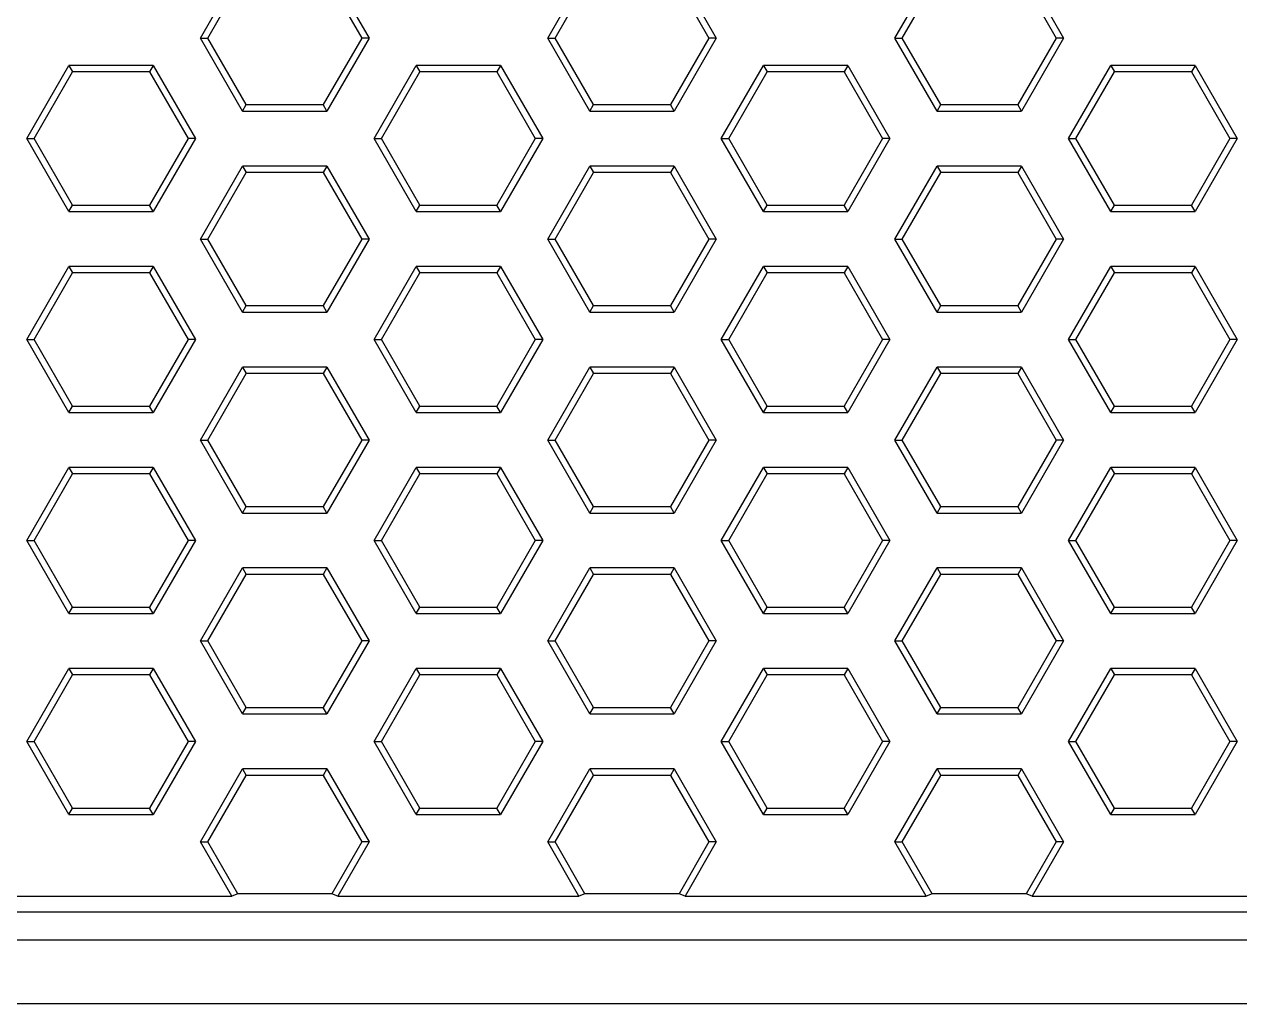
# Model space of a CAD drawing. Header units: inches. Extents: x 0.1 to 21.8, y 1.5 to 18.3.
# Drawn here: x 7.716 to 8.764, y 1.513 to 2.357 of the extents above; entities that cross this region are included whole.
import ezdxf

# ---------------------------------------------------------------- set-up
doc = ezdxf.new("R2010")
doc.units = ezdxf.units.IN
doc.header["$MEASUREMENT"] = 0
doc.layers.add('Honeycomb', color=7, linetype='Continuous', true_color=0xffffff)

msp = doc.modelspace()

# ---------------------------------------------------------------- linework, layer by layer
at = {"layer": 'Honeycomb', "color": 250, "linetype": 'Continuous'}
for p, q in [((7.868213, 2.345463), (7.904538, 2.408379)), ((7.874571, 2.345463), (7.907717, 2.402873)), ((7.974009, 2.402873), (8.007154, 2.345463)), ((7.977187, 2.408379), (8.013512, 2.345463)), ((8.167408, 2.345463), (8.203733, 2.408379)), ((8.173766, 2.345463), (8.206912, 2.402873)), ((8.273204, 2.402873), (8.30635, 2.345463)), ((8.276382, 2.408379), (8.312707, 2.345463)), ((8.466604, 2.345463), (8.502928, 2.408379)), ((8.472961, 2.345463), (8.506107, 2.402873)), ((8.572399, 2.402873), (8.605545, 2.345463)), ((8.575577, 2.408379), (8.611902, 2.345463)), ((7.904538, 2.282547), (7.868213, 2.345463)), ((7.868213, 2.345463), (7.874571, 2.345463)), ((7.907717, 2.288053), (7.874571, 2.345463)), ((8.007154, 2.345463), (7.974009, 2.288053)), ((8.013512, 2.345463), (7.977187, 2.282547)), ((8.013512, 2.345463), (8.007154, 2.345463)), ((8.203733, 2.282547), (8.167408, 2.345463)), ((8.167408, 2.345463), (8.173766, 2.345463)), ((8.206912, 2.288053), (8.173766, 2.345463)), ((8.30635, 2.345463), (8.273204, 2.288053)), ((8.312707, 2.345463), (8.276382, 2.282547)), ((8.312707, 2.345463), (8.30635, 2.345463)), ((8.502928, 2.282547), (8.466604, 2.345463)), ((8.466604, 2.345463), (8.472961, 2.345463)), ((8.506107, 2.288053), (8.472961, 2.345463)), ((8.605545, 2.345463), (8.572399, 2.288053)), ((8.611902, 2.345463), (8.575577, 2.282547)), ((8.611902, 2.345463), (8.605545, 2.345463)), ((7.718616, 2.258854), (7.754941, 2.32177)), ((7.724973, 2.258854), (7.758119, 2.316264)), ((7.754941, 2.32177), (7.758119, 2.316264)), ((7.82759, 2.32177), (7.754941, 2.32177)), ((7.824411, 2.316264), (7.758119, 2.316264)), ((7.82759, 2.32177), (7.824411, 2.316264)), ((7.824411, 2.316264), (7.857557, 2.258854)), ((7.82759, 2.32177), (7.863914, 2.258854)), ((8.017811, 2.258854), (8.054136, 2.32177)), ((8.024168, 2.258854), (8.057314, 2.316264)), ((8.054136, 2.32177), (8.057314, 2.316264)), ((8.126785, 2.32177), (8.054136, 2.32177)), ((8.123606, 2.316264), (8.057314, 2.316264)), ((8.126785, 2.32177), (8.123606, 2.316264)), ((8.123606, 2.316264), (8.156752, 2.258854)), ((8.126785, 2.32177), (8.163109, 2.258854)), ((8.317006, 2.258854), (8.353331, 2.32177)), ((8.323363, 2.258854), (8.356509, 2.316264)), ((8.353331, 2.32177), (8.356509, 2.316264)), ((8.42598, 2.32177), (8.353331, 2.32177)), ((8.422801, 2.316264), (8.356509, 2.316264)), ((8.42598, 2.32177), (8.422801, 2.316264)), ((8.422801, 2.316264), (8.455947, 2.258854)), ((8.42598, 2.32177), (8.462305, 2.258854)), ((8.616201, 2.258854), (8.652526, 2.32177)), ((8.622559, 2.258854), (8.655704, 2.316264)), ((8.652526, 2.32177), (8.655704, 2.316264)), ((8.725175, 2.32177), (8.652526, 2.32177)), ((8.721996, 2.316264), (8.655704, 2.316264)), ((8.725175, 2.32177), (8.721996, 2.316264)), ((8.721996, 2.316264), (8.755142, 2.258854)), ((8.725175, 2.32177), (8.7615, 2.258854)), ((7.904538, 2.282547), (7.907717, 2.288053)), ((7.907717, 2.288053), (7.974009, 2.288053)), ((7.977187, 2.282547), (7.974009, 2.288053)), ((8.203733, 2.282547), (8.206912, 2.288053)), ((8.206912, 2.288053), (8.273204, 2.288053)), ((8.276382, 2.282547), (8.273204, 2.288053)), ((8.502928, 2.282547), (8.506107, 2.288053)), ((8.506107, 2.288053), (8.572399, 2.288053)), ((8.575577, 2.282547), (8.572399, 2.288053)), ((7.904538, 2.282547), (7.977187, 2.282547)), ((8.203733, 2.282547), (8.276382, 2.282547)), ((8.502928, 2.282547), (8.575577, 2.282547)), ((7.754941, 2.195938), (7.718616, 2.258854)), ((7.718616, 2.258854), (7.724973, 2.258854)), ((7.758119, 2.201444), (7.724973, 2.258854)), ((7.857557, 2.258854), (7.824411, 2.201444)), ((7.863914, 2.258854), (7.82759, 2.195938)), ((7.863914, 2.258854), (7.857557, 2.258854)), ((8.054136, 2.195938), (8.017811, 2.258854)), ((8.017811, 2.258854), (8.024168, 2.258854)), ((8.057314, 2.201444), (8.024168, 2.258854)), ((8.156752, 2.258854), (8.123606, 2.201444)), ((8.163109, 2.258854), (8.126785, 2.195938)), ((8.163109, 2.258854), (8.156752, 2.258854)), ((8.353331, 2.195938), (8.317006, 2.258854)), ((8.317006, 2.258854), (8.323363, 2.258854)), ((8.356509, 2.201444), (8.323363, 2.258854)), ((8.455947, 2.258854), (8.422801, 2.201444)), ((8.462305, 2.258854), (8.42598, 2.195938)), ((8.462305, 2.258854), (8.455947, 2.258854)), ((8.652526, 2.195938), (8.616201, 2.258854)), ((8.616201, 2.258854), (8.622559, 2.258854)), ((8.655704, 2.201444), (8.622559, 2.258854)), ((8.755142, 2.258854), (8.721996, 2.201444)), ((8.7615, 2.258854), (8.725175, 2.195938)), ((8.7615, 2.258854), (8.755142, 2.258854)), ((7.868213, 2.172245), (7.904538, 2.235161)), ((7.904538, 2.235161), (7.907717, 2.229655)), ((7.977187, 2.235161), (7.904538, 2.235161)), ((7.977187, 2.235161), (7.974009, 2.229655)), ((7.977187, 2.235161), (8.013512, 2.172245)), ((8.167408, 2.172245), (8.203733, 2.235161)), ((8.203733, 2.235161), (8.206912, 2.229655)), ((8.276382, 2.235161), (8.203733, 2.235161)), ((8.276382, 2.235161), (8.273204, 2.229655)), ((8.276382, 2.235161), (8.312707, 2.172245)), ((8.466604, 2.172245), (8.502928, 2.235161)), ((8.502928, 2.235161), (8.506107, 2.229655)), ((8.575577, 2.235161), (8.502928, 2.235161)), ((8.575577, 2.235161), (8.572399, 2.229655)), ((8.575577, 2.235161), (8.611902, 2.172245)), ((7.874571, 2.172245), (7.907717, 2.229655)), ((7.974009, 2.229655), (7.907717, 2.229655)), ((7.974009, 2.229655), (8.007154, 2.172245)), ((8.173766, 2.172245), (8.206912, 2.229655)), ((8.273204, 2.229655), (8.206912, 2.229655)), ((8.273204, 2.229655), (8.30635, 2.172245)), ((8.472961, 2.172245), (8.506107, 2.229655)), ((8.572399, 2.229655), (8.506107, 2.229655)), ((8.572399, 2.229655), (8.605545, 2.172245)), ((7.754941, 2.195938), (7.758119, 2.201444)), ((7.758119, 2.201444), (7.824411, 2.201444)), ((7.82759, 2.195938), (7.824411, 2.201444)), ((8.054136, 2.195938), (8.057314, 2.201444)), ((8.057314, 2.201444), (8.123606, 2.201444)), ((8.126785, 2.195938), (8.123606, 2.201444)), ((8.353331, 2.195938), (8.356509, 2.201444)), ((8.356509, 2.201444), (8.422801, 2.201444)), ((8.42598, 2.195938), (8.422801, 2.201444)), ((8.652526, 2.195938), (8.655704, 2.201444)), ((8.655704, 2.201444), (8.721996, 2.201444)), ((8.725175, 2.195938), (8.721996, 2.201444)), ((7.754941, 2.195938), (7.82759, 2.195938)), ((8.054136, 2.195938), (8.126785, 2.195938)), ((8.353331, 2.195938), (8.42598, 2.195938)), ((8.652526, 2.195938), (8.725175, 2.195938)), ((7.904538, 2.109329), (7.868213, 2.172245)), ((7.868213, 2.172245), (7.874571, 2.172245)), ((7.907717, 2.114834), (7.874571, 2.172245)), ((8.007154, 2.172245), (7.974009, 2.114834)), ((8.013512, 2.172245), (7.977187, 2.109329)), ((8.013512, 2.172245), (8.007154, 2.172245)), ((8.203733, 2.109329), (8.167408, 2.172245)), ((8.167408, 2.172245), (8.173766, 2.172245)), ((8.206912, 2.114834), (8.173766, 2.172245)), ((8.30635, 2.172245), (8.273204, 2.114834)), ((8.312707, 2.172245), (8.276382, 2.109329)), ((8.312707, 2.172245), (8.30635, 2.172245)), ((8.502928, 2.109329), (8.466604, 2.172245)), ((8.466604, 2.172245), (8.472961, 2.172245)), ((8.506107, 2.114834), (8.472961, 2.172245)), ((8.605545, 2.172245), (8.572399, 2.114834)), ((8.611902, 2.172245), (8.575577, 2.109329)), ((8.611902, 2.172245), (8.605545, 2.172245)), ((7.718616, 2.085636), (7.754941, 2.148552)), ((7.754941, 2.148552), (7.758119, 2.143046)), ((7.82759, 2.148552), (7.754941, 2.148552)), ((7.82759, 2.148552), (7.824411, 2.143046)), ((7.82759, 2.148552), (7.863914, 2.085636)), ((8.017811, 2.085636), (8.054136, 2.148552)), ((8.054136, 2.148552), (8.057314, 2.143046)), ((8.126785, 2.148552), (8.054136, 2.148552)), ((8.126785, 2.148552), (8.123606, 2.143046)), ((8.126785, 2.148552), (8.163109, 2.085636)), ((8.317006, 2.085636), (8.353331, 2.148552)), ((8.353331, 2.148552), (8.356509, 2.143046)), ((8.42598, 2.148552), (8.353331, 2.148552)), ((8.42598, 2.148552), (8.422801, 2.143046)), ((8.42598, 2.148552), (8.462305, 2.085636)), ((8.616201, 2.085636), (8.652526, 2.148552)), ((8.652526, 2.148552), (8.655704, 2.143046)), ((8.725175, 2.148552), (8.652526, 2.148552)), ((8.725175, 2.148552), (8.721996, 2.143046)), ((8.725175, 2.148552), (8.7615, 2.085636)), ((7.724973, 2.085636), (7.758119, 2.143046)), ((7.824411, 2.143046), (7.758119, 2.143046)), ((7.824411, 2.143046), (7.857557, 2.085636)), ((8.024168, 2.085636), (8.057314, 2.143046)), ((8.123606, 2.143046), (8.057314, 2.143046)), ((8.123606, 2.143046), (8.156752, 2.085636)), ((8.323363, 2.085636), (8.356509, 2.143046)), ((8.422801, 2.143046), (8.356509, 2.143046)), ((8.422801, 2.143046), (8.455947, 2.085636)), ((8.622559, 2.085636), (8.655704, 2.143046)), ((8.721996, 2.143046), (8.655704, 2.143046)), ((8.721996, 2.143046), (8.755142, 2.085636)), ((7.904538, 2.109329), (7.907717, 2.114834)), ((7.904538, 2.109329), (7.977187, 2.109329)), ((7.907717, 2.114834), (7.974009, 2.114834)), ((7.977187, 2.109329), (7.974009, 2.114834)), ((8.203733, 2.109329), (8.206912, 2.114834)), ((8.203733, 2.109329), (8.276382, 2.109329)), ((8.206912, 2.114834), (8.273204, 2.114834)), ((8.276382, 2.109329), (8.273204, 2.114834)), ((8.502928, 2.109329), (8.506107, 2.114834)), ((8.502928, 2.109329), (8.575577, 2.109329)), ((8.506107, 2.114834), (8.572399, 2.114834)), ((8.575577, 2.109329), (8.572399, 2.114834)), ((7.754941, 2.02272), (7.718616, 2.085636)), ((7.718616, 2.085636), (7.724973, 2.085636)), ((7.758119, 2.028225), (7.724973, 2.085636)), ((7.857557, 2.085636), (7.824411, 2.028225)), ((7.863914, 2.085636), (7.82759, 2.02272)), ((7.863914, 2.085636), (7.857557, 2.085636)), ((8.054136, 2.02272), (8.017811, 2.085636)), ((8.017811, 2.085636), (8.024168, 2.085636)), ((8.057314, 2.028225), (8.024168, 2.085636)), ((8.156752, 2.085636), (8.123606, 2.028225)), ((8.163109, 2.085636), (8.126785, 2.02272)), ((8.163109, 2.085636), (8.156752, 2.085636)), ((8.353331, 2.02272), (8.317006, 2.085636)), ((8.317006, 2.085636), (8.323363, 2.085636)), ((8.356509, 2.028225), (8.323363, 2.085636)), ((8.455947, 2.085636), (8.422801, 2.028225)), ((8.462305, 2.085636), (8.42598, 2.02272)), ((8.462305, 2.085636), (8.455947, 2.085636)), ((8.652526, 2.02272), (8.616201, 2.085636)), ((8.616201, 2.085636), (8.622559, 2.085636)), ((8.655704, 2.028225), (8.622559, 2.085636)), ((8.755142, 2.085636), (8.721996, 2.028225)), ((8.7615, 2.085636), (8.725175, 2.02272)), ((8.7615, 2.085636), (8.755142, 2.085636)), ((7.868213, 1.999027), (7.904538, 2.061943)), ((7.874571, 1.999027), (7.907717, 2.056437)), ((7.904538, 2.061943), (7.907717, 2.056437)), ((7.977187, 2.061943), (7.904538, 2.061943)), ((7.974009, 2.056437), (7.907717, 2.056437)), ((7.977187, 2.061943), (7.974009, 2.056437)), ((7.974009, 2.056437), (8.007154, 1.999027)), ((7.977187, 2.061943), (8.013512, 1.999027)), ((8.167408, 1.999027), (8.203733, 2.061943)), ((8.173766, 1.999027), (8.206912, 2.056437)), ((8.203733, 2.061943), (8.206912, 2.056437)), ((8.276382, 2.061943), (8.203733, 2.061943)), ((8.273204, 2.056437), (8.206912, 2.056437)), ((8.276382, 2.061943), (8.273204, 2.056437)), ((8.273204, 2.056437), (8.30635, 1.999027)), ((8.276382, 2.061943), (8.312707, 1.999027)), ((8.466604, 1.999027), (8.502928, 2.061943)), ((8.472961, 1.999027), (8.506107, 2.056437)), ((8.502928, 2.061943), (8.506107, 2.056437)), ((8.575577, 2.061943), (8.502928, 2.061943)), ((8.572399, 2.056437), (8.506107, 2.056437)), ((8.575577, 2.061943), (8.572399, 2.056437)), ((8.572399, 2.056437), (8.605545, 1.999027)), ((8.575577, 2.061943), (8.611902, 1.999027)), ((7.754941, 2.02272), (7.758119, 2.028225)), ((7.754941, 2.02272), (7.82759, 2.02272)), ((7.758119, 2.028225), (7.824411, 2.028225)), ((7.82759, 2.02272), (7.824411, 2.028225)), ((8.054136, 2.02272), (8.057314, 2.028225)), ((8.054136, 2.02272), (8.126785, 2.02272)), ((8.057314, 2.028225), (8.123606, 2.028225)), ((8.126785, 2.02272), (8.123606, 2.028225)), ((8.353331, 2.02272), (8.356509, 2.028225)), ((8.353331, 2.02272), (8.42598, 2.02272)), ((8.356509, 2.028225), (8.422801, 2.028225)), ((8.42598, 2.02272), (8.422801, 2.028225)), ((8.652526, 2.02272), (8.655704, 2.028225)), ((8.652526, 2.02272), (8.725175, 2.02272)), ((8.655704, 2.028225), (8.721996, 2.028225)), ((8.725175, 2.02272), (8.721996, 2.028225)), ((7.904538, 1.936111), (7.868213, 1.999027)), ((7.868213, 1.999027), (7.874571, 1.999027)), ((7.907717, 1.941616), (7.874571, 1.999027)), ((8.007154, 1.999027), (7.974009, 1.941616)), ((8.013512, 1.999027), (7.977187, 1.936111)), ((8.013512, 1.999027), (8.007154, 1.999027)), ((8.203733, 1.936111), (8.167408, 1.999027)), ((8.167408, 1.999027), (8.173766, 1.999027)), ((8.206912, 1.941616), (8.173766, 1.999027)), ((8.30635, 1.999027), (8.273204, 1.941616)), ((8.312707, 1.999027), (8.276382, 1.936111)), ((8.312707, 1.999027), (8.30635, 1.999027)), ((8.502928, 1.936111), (8.466604, 1.999027)), ((8.466604, 1.999027), (8.472961, 1.999027)), ((8.506107, 1.941616), (8.472961, 1.999027)), ((8.605545, 1.999027), (8.572399, 1.941616)), ((8.611902, 1.999027), (8.575577, 1.936111)), ((8.611902, 1.999027), (8.605545, 1.999027)), ((7.718616, 1.912418), (7.754941, 1.975334)), ((7.724973, 1.912418), (7.758119, 1.969828)), ((7.754941, 1.975334), (7.758119, 1.969828)), ((7.82759, 1.975334), (7.754941, 1.975334)), ((7.824411, 1.969828), (7.758119, 1.969828)), ((7.82759, 1.975334), (7.824411, 1.969828)), ((7.824411, 1.969828), (7.857557, 1.912418)), ((7.82759, 1.975334), (7.863914, 1.912418)), ((8.017811, 1.912418), (8.054136, 1.975334)), ((8.024168, 1.912418), (8.057314, 1.969828)), ((8.054136, 1.975334), (8.057314, 1.969828)), ((8.126785, 1.975334), (8.054136, 1.975334)), ((8.123606, 1.969828), (8.057314, 1.969828)), ((8.126785, 1.975334), (8.123606, 1.969828)), ((8.123606, 1.969828), (8.156752, 1.912418)), ((8.126785, 1.975334), (8.163109, 1.912418)), ((8.317006, 1.912418), (8.353331, 1.975334)), ((8.323363, 1.912418), (8.356509, 1.969828)), ((8.353331, 1.975334), (8.356509, 1.969828)), ((8.42598, 1.975334), (8.353331, 1.975334)), ((8.422801, 1.969828), (8.356509, 1.969828)), ((8.42598, 1.975334), (8.422801, 1.969828)), ((8.422801, 1.969828), (8.455947, 1.912418)), ((8.42598, 1.975334), (8.462305, 1.912418)), ((8.616201, 1.912418), (8.652526, 1.975334)), ((8.622559, 1.912418), (8.655704, 1.969828)), ((8.652526, 1.975334), (8.655704, 1.969828)), ((8.725175, 1.975334), (8.652526, 1.975334)), ((8.721996, 1.969828), (8.655704, 1.969828)), ((8.725175, 1.975334), (8.721996, 1.969828)), ((8.721996, 1.969828), (8.755142, 1.912418)), ((8.725175, 1.975334), (8.7615, 1.912418)), ((7.904538, 1.936111), (7.907717, 1.941616)), ((7.907717, 1.941616), (7.974009, 1.941616)), ((7.977187, 1.936111), (7.974009, 1.941616)), ((8.203733, 1.936111), (8.206912, 1.941616)), ((8.206912, 1.941616), (8.273204, 1.941616)), ((8.276382, 1.936111), (8.273204, 1.941616)), ((8.502928, 1.936111), (8.506107, 1.941616)), ((8.506107, 1.941616), (8.572399, 1.941616)), ((8.575577, 1.936111), (8.572399, 1.941616)), ((7.904538, 1.936111), (7.977187, 1.936111)), ((8.203733, 1.936111), (8.276382, 1.936111)), ((8.502928, 1.936111), (8.575577, 1.936111)), ((7.754941, 1.849501), (7.718616, 1.912418)), ((7.718616, 1.912418), (7.724973, 1.912418)), ((7.758119, 1.855007), (7.724973, 1.912418)), ((7.857557, 1.912418), (7.824411, 1.855007)), ((7.863914, 1.912418), (7.82759, 1.849501)), ((7.863914, 1.912418), (7.857557, 1.912418)), ((8.054136, 1.849501), (8.017811, 1.912418)), ((8.017811, 1.912418), (8.024168, 1.912418)), ((8.057314, 1.855007), (8.024168, 1.912418)), ((8.156752, 1.912418), (8.123606, 1.855007)), ((8.163109, 1.912418), (8.126785, 1.849501)), ((8.163109, 1.912418), (8.156752, 1.912418)), ((8.353331, 1.849501), (8.317006, 1.912418)), ((8.317006, 1.912418), (8.323363, 1.912418)), ((8.356509, 1.855007), (8.323363, 1.912418)), ((8.455947, 1.912418), (8.422801, 1.855007)), ((8.462305, 1.912418), (8.42598, 1.849501)), ((8.462305, 1.912418), (8.455947, 1.912418)), ((8.652526, 1.849501), (8.616201, 1.912418)), ((8.616201, 1.912418), (8.622559, 1.912418)), ((8.655704, 1.855007), (8.622559, 1.912418)), ((8.755142, 1.912418), (8.721996, 1.855007)), ((8.7615, 1.912418), (8.725175, 1.849501)), ((8.7615, 1.912418), (8.755142, 1.912418)), ((7.868213, 1.825808), (7.904538, 1.888725)), ((7.904538, 1.888725), (7.907717, 1.883219)), ((7.977187, 1.888725), (7.904538, 1.888725)), ((7.977187, 1.888725), (7.974009, 1.883219)), ((7.977187, 1.888725), (8.013512, 1.825808)), ((8.167408, 1.825808), (8.203733, 1.888725)), ((8.203733, 1.888725), (8.206912, 1.883219)), ((8.276382, 1.888725), (8.203733, 1.888725)), ((8.276382, 1.888725), (8.273204, 1.883219)), ((8.276382, 1.888725), (8.312707, 1.825808)), ((8.466604, 1.825808), (8.502928, 1.888725)), ((8.502928, 1.888725), (8.506107, 1.883219)), ((8.575577, 1.888725), (8.502928, 1.888725)), ((8.575577, 1.888725), (8.572399, 1.883219)), ((8.575577, 1.888725), (8.611902, 1.825808)), ((7.874571, 1.825808), (7.907717, 1.883219)), ((7.974009, 1.883219), (7.907717, 1.883219)), ((7.974009, 1.883219), (8.007154, 1.825808)), ((8.173766, 1.825808), (8.206912, 1.883219)), ((8.273204, 1.883219), (8.206912, 1.883219)), ((8.273204, 1.883219), (8.30635, 1.825808)), ((8.472961, 1.825808), (8.506107, 1.883219)), ((8.572399, 1.883219), (8.506107, 1.883219)), ((8.572399, 1.883219), (8.605545, 1.825808)), ((7.754941, 1.849501), (7.758119, 1.855007)), ((7.758119, 1.855007), (7.824411, 1.855007)), ((7.82759, 1.849501), (7.824411, 1.855007)), ((8.054136, 1.849501), (8.057314, 1.855007)), ((8.057314, 1.855007), (8.123606, 1.855007)), ((8.126785, 1.849501), (8.123606, 1.855007)), ((8.353331, 1.849501), (8.356509, 1.855007)), ((8.356509, 1.855007), (8.422801, 1.855007)), ((8.42598, 1.849501), (8.422801, 1.855007)), ((8.652526, 1.849501), (8.655704, 1.855007)), ((8.655704, 1.855007), (8.721996, 1.855007)), ((8.725175, 1.849501), (8.721996, 1.855007)), ((7.754941, 1.849501), (7.82759, 1.849501)), ((8.054136, 1.849501), (8.126785, 1.849501)), ((8.353331, 1.849501), (8.42598, 1.849501)), ((8.652526, 1.849501), (8.725175, 1.849501)), ((7.904538, 1.762892), (7.868213, 1.825808)), ((7.868213, 1.825808), (7.874571, 1.825808)), ((7.907717, 1.768398), (7.874571, 1.825808)), ((8.007154, 1.825808), (7.974009, 1.768398)), ((8.013512, 1.825808), (7.977187, 1.762892)), ((8.013512, 1.825808), (8.007154, 1.825808)), ((8.203733, 1.762892), (8.167408, 1.825808)), ((8.167408, 1.825808), (8.173766, 1.825808)), ((8.206912, 1.768398), (8.173766, 1.825808)), ((8.30635, 1.825808), (8.273204, 1.768398)), ((8.312707, 1.825808), (8.276382, 1.762892)), ((8.312707, 1.825808), (8.30635, 1.825808)), ((8.502928, 1.762892), (8.466604, 1.825808)), ((8.466604, 1.825808), (8.472961, 1.825808)), ((8.506107, 1.768398), (8.472961, 1.825808)), ((8.605545, 1.825808), (8.572399, 1.768398)), ((8.611902, 1.825808), (8.575577, 1.762892)), ((8.611902, 1.825808), (8.605545, 1.825808)), ((7.718616, 1.739199), (7.754941, 1.802115)), ((7.754941, 1.802115), (7.758119, 1.79661)), ((7.82759, 1.802115), (7.754941, 1.802115)), ((7.82759, 1.802115), (7.824411, 1.79661)), ((7.82759, 1.802115), (7.863914, 1.739199)), ((8.017811, 1.739199), (8.054136, 1.802115)), ((8.054136, 1.802115), (8.057314, 1.79661)), ((8.126785, 1.802115), (8.054136, 1.802115)), ((8.126785, 1.802115), (8.123606, 1.79661)), ((8.126785, 1.802115), (8.163109, 1.739199)), ((8.317006, 1.739199), (8.353331, 1.802115)), ((8.353331, 1.802115), (8.356509, 1.79661)), ((8.42598, 1.802115), (8.353331, 1.802115)), ((8.42598, 1.802115), (8.422801, 1.79661)), ((8.42598, 1.802115), (8.462305, 1.739199)), ((8.616201, 1.739199), (8.652526, 1.802115)), ((8.652526, 1.802115), (8.655704, 1.79661)), ((8.725175, 1.802115), (8.652526, 1.802115)), ((8.725175, 1.802115), (8.721996, 1.79661)), ((8.725175, 1.802115), (8.7615, 1.739199)), ((7.724973, 1.739199), (7.758119, 1.79661)), ((7.824411, 1.79661), (7.758119, 1.79661)), ((7.824411, 1.79661), (7.857557, 1.739199)), ((8.024168, 1.739199), (8.057314, 1.79661)), ((8.123606, 1.79661), (8.057314, 1.79661)), ((8.123606, 1.79661), (8.156752, 1.739199)), ((8.323363, 1.739199), (8.356509, 1.79661)), ((8.422801, 1.79661), (8.356509, 1.79661)), ((8.422801, 1.79661), (8.455947, 1.739199)), ((8.622559, 1.739199), (8.655704, 1.79661)), ((8.721996, 1.79661), (8.655704, 1.79661)), ((8.721996, 1.79661), (8.755142, 1.739199)), ((7.904538, 1.762892), (7.907717, 1.768398)), ((7.904538, 1.762892), (7.977187, 1.762892)), ((7.907717, 1.768398), (7.974009, 1.768398)), ((7.977187, 1.762892), (7.974009, 1.768398)), ((8.203733, 1.762892), (8.206912, 1.768398)), ((8.203733, 1.762892), (8.276382, 1.762892)), ((8.206912, 1.768398), (8.273204, 1.768398)), ((8.276382, 1.762892), (8.273204, 1.768398)), ((8.502928, 1.762892), (8.506107, 1.768398)), ((8.502928, 1.762892), (8.575577, 1.762892)), ((8.506107, 1.768398), (8.572399, 1.768398)), ((8.575577, 1.762892), (8.572399, 1.768398)), ((7.754941, 1.676283), (7.718616, 1.739199)), ((7.718616, 1.739199), (7.724973, 1.739199)), ((7.758119, 1.681789), (7.724973, 1.739199)), ((7.857557, 1.739199), (7.824411, 1.681789)), ((7.863914, 1.739199), (7.82759, 1.676283)), ((7.863914, 1.739199), (7.857557, 1.739199)), ((8.054136, 1.676283), (8.017811, 1.739199)), ((8.017811, 1.739199), (8.024168, 1.739199)), ((8.057314, 1.681789), (8.024168, 1.739199)), ((8.156752, 1.739199), (8.123606, 1.681789)), ((8.163109, 1.739199), (8.126785, 1.676283)), ((8.163109, 1.739199), (8.156752, 1.739199)), ((8.353331, 1.676283), (8.317006, 1.739199)), ((8.317006, 1.739199), (8.323363, 1.739199)), ((8.356509, 1.681789), (8.323363, 1.739199)), ((8.455947, 1.739199), (8.422801, 1.681789)), ((8.462305, 1.739199), (8.42598, 1.676283)), ((8.462305, 1.739199), (8.455947, 1.739199)), ((8.652526, 1.676283), (8.616201, 1.739199)), ((8.616201, 1.739199), (8.622559, 1.739199)), ((8.655704, 1.681789), (8.622559, 1.739199)), ((8.755142, 1.739199), (8.721996, 1.681789)), ((8.7615, 1.739199), (8.725175, 1.676283)), ((8.7615, 1.739199), (8.755142, 1.739199)), ((7.868213, 1.65259), (7.904538, 1.715506)), ((7.874571, 1.65259), (7.907717, 1.710001)), ((7.904538, 1.715506), (7.907717, 1.710001)), ((7.977187, 1.715506), (7.904538, 1.715506)), ((7.974009, 1.710001), (7.907717, 1.710001)), ((7.977187, 1.715506), (7.974009, 1.710001)), ((7.974009, 1.710001), (8.007154, 1.65259)), ((7.977187, 1.715506), (8.013512, 1.65259)), ((8.167408, 1.65259), (8.203733, 1.715506)), ((8.173766, 1.65259), (8.206912, 1.710001)), ((8.203733, 1.715506), (8.206912, 1.710001)), ((8.276382, 1.715506), (8.203733, 1.715506)), ((8.273204, 1.710001), (8.206912, 1.710001)), ((8.276382, 1.715506), (8.273204, 1.710001)), ((8.273204, 1.710001), (8.30635, 1.65259)), ((8.276382, 1.715506), (8.312707, 1.65259)), ((8.466604, 1.65259), (8.502928, 1.715506)), ((8.472961, 1.65259), (8.506107, 1.710001)), ((8.502928, 1.715506), (8.506107, 1.710001)), ((8.575577, 1.715506), (8.502928, 1.715506)), ((8.572399, 1.710001), (8.506107, 1.710001)), ((8.575577, 1.715506), (8.572399, 1.710001)), ((8.572399, 1.710001), (8.605545, 1.65259)), ((8.575577, 1.715506), (8.611902, 1.65259)), ((7.754941, 1.676283), (7.758119, 1.681789)), ((7.754941, 1.676283), (7.82759, 1.676283)), ((7.758119, 1.681789), (7.824411, 1.681789)), ((7.82759, 1.676283), (7.824411, 1.681789)), ((8.054136, 1.676283), (8.057314, 1.681789)), ((8.054136, 1.676283), (8.126785, 1.676283)), ((8.057314, 1.681789), (8.123606, 1.681789)), ((8.126785, 1.676283), (8.123606, 1.681789)), ((8.353331, 1.676283), (8.356509, 1.681789)), ((8.353331, 1.676283), (8.42598, 1.676283)), ((8.356509, 1.681789), (8.422801, 1.681789)), ((8.42598, 1.676283), (8.422801, 1.681789)), ((8.652526, 1.676283), (8.655704, 1.681789)), ((8.652526, 1.676283), (8.725175, 1.676283)), ((8.655704, 1.681789), (8.721996, 1.681789)), ((8.725175, 1.676283), (8.721996, 1.681789)), ((7.895163, 1.605912), (7.868213, 1.65259)), ((7.868213, 1.65259), (7.874571, 1.65259)), ((7.90033, 1.607974), (7.874571, 1.65259)), ((8.007154, 1.65259), (7.981395, 1.607974)), ((8.013512, 1.65259), (7.986562, 1.605912)), ((8.013512, 1.65259), (8.007154, 1.65259)), ((8.194358, 1.605912), (8.167408, 1.65259)), ((8.167408, 1.65259), (8.173766, 1.65259)), ((8.199525, 1.607974), (8.173766, 1.65259)), ((8.30635, 1.65259), (8.28059, 1.607974)), ((8.312707, 1.65259), (8.285757, 1.605912)), ((8.312707, 1.65259), (8.30635, 1.65259)), ((8.493553, 1.605912), (8.466604, 1.65259)), ((8.466604, 1.65259), (8.472961, 1.65259)), ((8.49872, 1.607974), (8.472961, 1.65259)), ((8.605545, 1.65259), (8.579785, 1.607974)), ((8.611902, 1.65259), (8.584953, 1.605912)), ((8.611902, 1.65259), (8.605545, 1.65259)), ((7.687367, 1.605912), (7.895163, 1.605912)), ((7.90033, 1.607974), (7.895163, 1.605912)), ((7.981395, 1.607974), (7.90033, 1.607974)), ((7.986562, 1.605912), (7.981395, 1.607974)), ((7.986562, 1.605912), (8.194358, 1.605912)), ((8.199525, 1.607974), (8.194358, 1.605912)), ((8.28059, 1.607974), (8.199525, 1.607974)), ((8.285757, 1.605912), (8.28059, 1.607974)), ((8.285757, 1.605912), (8.493553, 1.605912)), ((8.49872, 1.607974), (8.493553, 1.605912)), ((8.579785, 1.607974), (8.49872, 1.607974)), ((8.584953, 1.605912), (8.579785, 1.607974)), ((8.584953, 1.605912), (8.792748, 1.605912)), ((16.003413, 1.592035), (7.358189, 1.592035)), ((5.734299, 1.568139), (17.627303, 1.568139)), ((17.607626, 1.513195), (5.753976, 1.513195))]:
    msp.add_line(p, q, dxfattribs=at)

doc.saveas('drawing.dxf')
